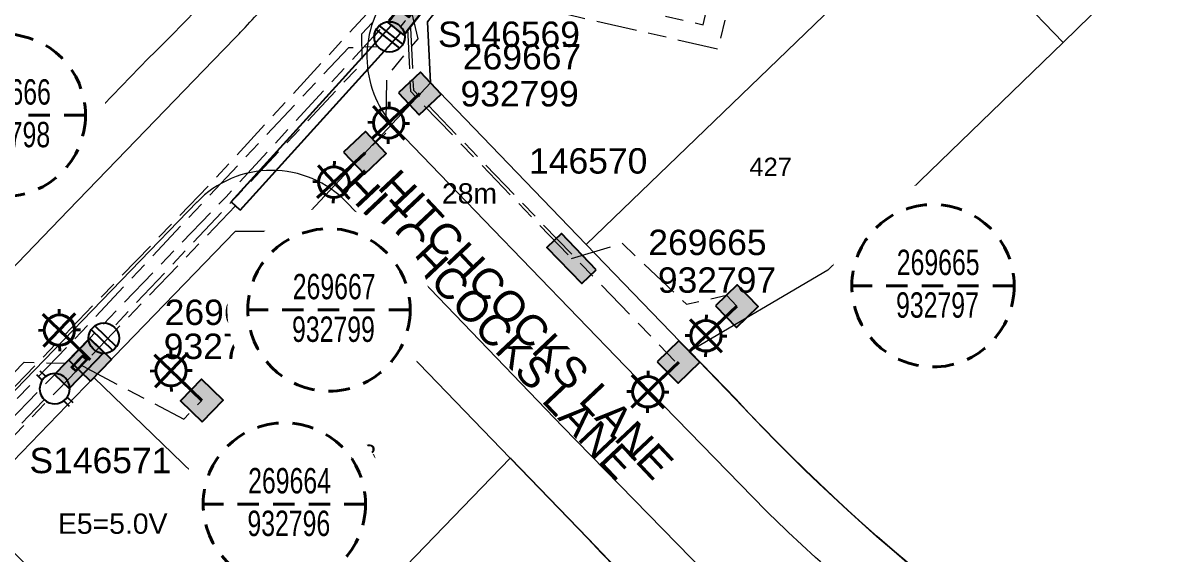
# Model space of a CAD drawing. Header units: metres. Extents: x 286940 to 288014, y 6148948 to 6150082.
# Drawn here: x 287399.8 to 287513.6, y 6149543.3 to 6149595.6 of the extents above; entities that cross this region are included whole.
import ezdxf
from ezdxf.enums import TextEntityAlignment as Align

# ---------------------------------------------------------------- set-up
doc = ezdxf.new("R2010")
doc.units = ezdxf.units.M
for name, pattern in [('Cable Exist UG', [8.2, 4, -1.2, 1.8, -1.2]), ('Dash', [5, 3, -2]), ('IE Trench LV', [6.5, 5, -1.5])]:
    doc.linetypes.add(name, pattern=pattern)
doc.layers.get('0').update_dxf_attribs({"color": 6})
for name, color, linetype in [('_User Dimensions', 7, 'Continuous'), ('_User Miscellaneous10', 7, 'Continuous'), ('_User Miscellaneous12', 7, 'Continuous'), ('_User Stage 5 HV', 7, 'Continuous'), ('_User Stage 5 Lots', 7, 'Continuous'), ('_User Stage 5 LV', 7, 'Continuous'), ('Equip_LV_EXT', 7, 'Continuous'), ('Equip_SP_SL_EXT', 7, 'Continuous'), ('Notes', 7, 'Continuous'), ('Notes_LV_MISC', 7, 'Continuous'), ('Notes_SL_MISC', 7, 'Continuous'), ('Panels_LV_SL_NEW', 2, 'Continuous'), ('SupportsUG_SP_LV_SL_EXT', 7, 'Continuous'), ('UG_Details_SP_MISC', 7, 'Continuous')]:
    doc.layers.add(name, color=color, linetype=linetype)
doc.layers.add('_User Kerbs', color=2, linetype='Continuous', lineweight=5)
doc.layers.add('Cadastre Roads_SP_NEW', color=251, linetype='Continuous', lineweight=5)
doc.styles.add('COLUMN_LABEL', font='arial.ttf')
doc.styles.add('iecARIAL', font='arial.ttf', dxfattribs={"height": 2})
doc.styles.add('POLE_LABEL', font='arial.ttf')
doc.styles.add('RoadName', font='arial.ttf', dxfattribs={"height": 2.5})
doc.styles.get("Standard").update_dxf_attribs({"font": 'arial.ttf'})
doc.linetypes.add('Cable New UG', pattern='A,7,-0.25,["x",Standard,S=2,R=0,X=0.2,Y=-0.8],-2.1', length=9.35)

# ---------------------------------------------------------------- blocks, each defined once
blk = doc.blocks.new('*U91')
for tag, height, flags, p in [('ASSET_NUM', 2.5, 8, (2, 4)), ('STREET_CODE', 0.2, 9, (1.5, 2)), ('OWNED_BY', 0.2, 9, (1.5, 1.8))]:
    blk.add_attdef(tag, text='', height=height, dxfattribs=dict(flags=flags)).set_placement(p, align=Align.MIDDLE_LEFT)
blk.add_wipeout([(-2.47, 0.99), (2.47, 0.99), (2.47, -0.99), (-2.47, -0.99)])
at = {"lineweight": -3}
blk.add_lwpolyline([(-2.47, 0.99), (2.47, 0.99), (2.47, -0.99), (-2.47, -0.99)], close=True, dxfattribs=at)
for tag, flags, p in [('OPERATED_BY', 9, (1.5, 1.6)), ('STATE', 9, (1.5, 1.2)), ('MAINTAINED_BY', 9, (1.5, 1.4)), ('SUPPORT_TYPE', 9, (1.5, 1)), ('SUBURB', 9, (1.5, 0.2)), ('STREETNAME', 9, (1.5, 0)), ('USAGE', 9, (1.5, 0.8)), ('LEGEND', 9, (1.5, 0.6)), ('PARENT', 9, (1.5, 0.4)), ('Z', 1, (1.5, -0.6)), ('LOCATION', 9, (1.5, -0.2)), ('NOTES', 9, (1.5, -0.4))]:
    blk.add_attdef(tag, text='', height=0.2, dxfattribs=dict(flags=flags)).set_placement(p, align=Align.MIDDLE_LEFT)
blk = doc.blocks.new('*U89')
for tag, p, flags in [('CONSTRUCTED_VOLTAGE', (0.89, -2.37), 9), ('OPERATED_BY', (0.87, -3.08), 9), ('ORIENTATION', (0.87, -3.62), 9), ('OWNED_BY', (0.88, -3.37), 9), ('ACTUAL_STATUS', (0.9, -2.61), 9), ('MAINTAINED_BY', (0.89, -2.84), 9), ('STATE', (0.86, -4.31), 9), ('SWITCH_TYPE', (0.86, -4.56), 9), ('USAGE', (0.88, -3.86), 9), ('NOTES', (0.88, -4.06), 1), ('Z', (0.87, -5.06), 9), ('LEGEND', (0.87, -4.82), 9)]:
    blk.add_attdef(tag, p, '', height=0.2, dxfattribs=dict(flags=flags))
blk.add_wipeout([(-1.06, 1.06), (-1.18, 0.92), (-1.29, 0.76), (-1.37, 0.59), (-1.43, 0.42), (-1.48, 0.23), (-1.49, 0.05), (-1.49, -0.14), (-1.46, -0.33), (-1.41, -0.51), (-1.33, -0.68), (-1.24, -0.84), (-1.12, -0.99), (-0.99, -1.12), (-0.84, -1.24), (-0.68, -1.33), (-0.51, -1.41), (-0.33, -1.46), (-0.14, -1.49), (0.05, -1.49), (0.23, -1.48), (0.42, -1.43), (0.59, -1.37), (0.76, -1.29), (0.92, -1.18), (1.06, -1.06), (1.18, -0.92), (1.29, -0.76), (1.37, -0.59), (1.43, -0.42), (1.48, -0.23), (1.49, -0.05), (1.49, 0.14), (1.46, 0.33), (1.41, 0.51), (1.33, 0.68), (1.24, 0.84), (1.12, 0.99), (0.99, 1.12), (0.84, 1.24), (0.68, 1.33), (0.51, 1.41), (0.33, 1.46), (0.14, 1.49), (-0.05, 1.49), (-0.23, 1.48), (-0.42, 1.43), (-0.59, 1.37), (-0.76, 1.29), (-0.92, 1.18)])
for p, q in [((-0.25, -1.48), (-0.25, 1.48)), ((0.25, -1.48), (0.25, 1.48))]:
    blk.add_line(p, q)
blk.add_circle((0, 0), 1.5)
at = {"flags": 9}
blk.add_attdef('TYPE', text='', height=0.2, dxfattribs=at).set_placement((0.88, -1.45), align=Align.MIDDLE_LEFT)
for tag, p in [('OPERATING_VOLTAGE', (0.89, -1.82)), ('NO_PHASES', (0.88, -2.1))]:
    blk.add_attdef(tag, p, '', height=0.2, dxfattribs=at)
blk = doc.blocks.new('PANEL_NEW')
at = {"layer": 'Panels_LV_SL_NEW'}
h = blk.add_hatch(color=256, dxfattribs=at)
h.paths.add_polyline_path([(-0.8, -0.32), (0.8, -0.32), (0.8, 0.32), (-0.8, 0.32)])
h.paths.add_polyline_path([(-0.72, 0.24), (0.72, 0.24), (0.72, -0.24), (-0.72, -0.24)], flags=16)
for points in [[(-0.8, -0.32), (0.8, -0.32), (0.8, 0.32), (-0.8, 0.32)], [(-0.72, -0.24), (0.72, -0.24), (0.72, 0.24), (-0.72, 0.24)]]:
    blk.add_lwpolyline(points, close=True)
blk.add_attdef('PARENT', (1.52, -2.43), '', height=2.5, rotation=90)
for tag, flags, p in [('CONNECTOR_TYPE', 9, (1.5, 0)), ('CONSTRUCTED_VOLTAGE', 9, (1.5, -0.2)), ('OPERATING_VOLTAGE', 9, (1.5, -0.6)), ('ORIENTATION', 9, (1.5, -0.8)), ('OWNED_BY', 9, (1.5, -1)), ('OPERATED_BY', 9, (1.5, -1.2)), ('NO_PHASES', 9, (1.5, -0.4)), ('STATE', 9, (1.5, -1.6)), ('Z', 1, (1.5, -2.2)), ('MAINTAINED_BY', 9, (1.5, -1.4)), ('USAGE', 9, (1.5, -1.8)), ('NOTES', 9, (1.5, -2))]:
    blk.add_attdef(tag, text='', height=0.2, dxfattribs=dict(flags=flags)).set_placement(p, align=Align.MIDDLE_LEFT)
blk = doc.blocks.new('*U39')
blk.add_blockref('*U91', (0, 2.01))
for tag, flags, p in [('OWNED_BY', 9, (1.5, -0.2)), ('OPERATED_BY', 9, (1.5, -0.4)), ('STATE', 9, (1.5, -0.8)), ('SUPPORT_TYPE', 9, (1.5, -1)), ('MAINTAINED_BY', 9, (1.5, -0.6)), ('USAGE', 9, (1.5, -1.2)), ('SUBURB', 9, (1.5, -1.8)), ('STREETNAME', 9, (1.5, -2)), ('LEGEND', 9, (1.5, -1.4)), ('PARENT', 9, (1.5, -1.6)), ('LOCATION', 9, (1.5, -2.2)), ('Z', 1, (1.5, -2.6)), ('NOTES', 9, (1.5, -2.4))]:
    blk.add_attdef(tag, text='', height=0.2, dxfattribs=dict(flags=flags)).set_placement(p, align=Align.MIDDLE_LEFT)
for name, p in [('*U89', (-3.47, 2.02)), ('*U89', (3.47, 2.01)), ('PANEL_NEW', (0, 2.01))]:
    blk.add_blockref(name, p)
for tag, height, flags, p in [('ASSET_NUM', 2.5, 8, (2, 4.78)), ('STREET_CODE', 0.2, 9, (1.5, 0))]:
    blk.add_attdef(tag, text='', height=height, dxfattribs=dict(flags=flags)).set_placement(p, align=Align.MIDDLE_LEFT)
blk = doc.blocks.new('*U90')
for tag, p, flags in [('ACTUAL_STATUS', (1.09, -2.43), 9), ('OPERATED_BY', (1.05, -2.9), 9), ('ORIENTATION', (1.06, -3.43), 9), ('OWNED_BY', (1.06, -3.19), 9), ('MAINTAINED_BY', (1.07, -2.66), 9), ('STATE', (1.05, -4.13), 9), ('SWITCH_TYPE', (1.05, -4.38), 9), ('LEGEND', (1.06, -4.64), 9), ('USAGE', (1.07, -3.68), 9), ('NOTES', (1.07, -3.88), 1), ('Z', (1.06, -4.88), 9)]:
    blk.add_attdef(tag, p, '', height=0.2, dxfattribs=dict(flags=flags))
blk.add_wipeout([(-1.17, 0.93), (-1.28, 0.78), (-1.36, 0.61), (-1.43, 0.44), (-1.47, 0.25), (-1.49, 0.07), (-1.49, -0.12), (-1.46, -0.31), (-1.41, -0.49), (-1.34, -0.66), (-1.25, -0.82), (-1.13, -0.97), (-1, -1.11), (-0.86, -1.22), (-0.7, -1.32), (-0.53, -1.4), (-0.35, -1.45), (-0.16, -1.49), (0.03, -1.49), (0.21, -1.48), (0.4, -1.44), (0.57, -1.38), (0.74, -1.3), (0.9, -1.19), (1.04, -1.07), (1.17, -0.93), (1.28, -0.78), (1.36, -0.61), (1.43, -0.44), (1.47, -0.25), (1.49, -0.07), (1.49, 0.12), (1.46, 0.31), (1.41, 0.49), (1.34, 0.66), (1.25, 0.82), (1.13, 0.97), (1, 1.11), (0.86, 1.22), (0.7, 1.32), (0.53, 1.4), (0.35, 1.45), (0.16, 1.49), (-0.03, 1.49), (-0.21, 1.48), (-0.4, 1.44), (-0.57, 1.38), (-0.74, 1.3), (-0.9, 1.19), (-1.04, 1.07)])
for p, q in [((-0.25, 1.47), (-0.25, 2.22)), ((0.25, 1.47), (0.25, 2.22)), ((-0.25, -1.47), (-0.25, -2.22)), ((0.25, -1.47), (0.25, -2.22))]:
    blk.add_line(p, q)
blk.add_lwpolyline([(1.49, 0, 1), (-1.49, 0, 1)], format="xyb", close=True)
at = {"flags": 9}
for tag, p in [('OPERATING_VOLTAGE', (1.08, -1.64)), ('NO_PHASES', (1.07, -1.92)), ('CONSTRUCTED_VOLTAGE', (1.07, -2.19))]:
    blk.add_attdef(tag, p, '', height=0.2, dxfattribs=at)
blk = doc.blocks.new('*U79')
blk.add_blockref('*U91', (0, 2.01))
for tag, flags, p in [('OWNED_BY', 9, (1.5, -0.2)), ('OPERATED_BY', 9, (1.5, -0.4)), ('STATE', 9, (1.5, -0.8)), ('SUPPORT_TYPE', 9, (1.5, -1)), ('MAINTAINED_BY', 9, (1.5, -0.6)), ('USAGE', 9, (1.5, -1.2)), ('SUBURB', 9, (1.5, -1.8)), ('STREETNAME', 9, (1.5, -2)), ('LEGEND', 9, (1.5, -1.4)), ('PARENT', 9, (1.5, -1.6)), ('LOCATION', 9, (1.5, -2.2)), ('Z', 1, (1.5, -2.6)), ('NOTES', 9, (1.5, -2.4))]:
    blk.add_attdef(tag, text='', height=0.2, dxfattribs=dict(flags=flags)).set_placement(p, align=Align.MIDDLE_LEFT)
for name, p in [('*U90', (-3.47, 2.02)), ('*U89', (3.47, 2.01)), ('PANEL_NEW', (0, 2.01))]:
    blk.add_blockref(name, p)
for tag, height, flags, p in [('ASSET_NUM', 2.5, 8, (2, 4.78)), ('STREET_CODE', 0.2, 9, (1.5, 0))]:
    blk.add_attdef(tag, text='', height=height, dxfattribs=dict(flags=flags)).set_placement(p, align=Align.MIDDLE_LEFT)
blk = doc.blocks.new('*U14')
blk.add_hatch(color=256).paths.add_polyline_path([(-2.475, 3), (-2.475, 1.02), (2.475, 1.02), (2.475, 3)])
blk.add_lwpolyline([(-2.475, 1.02), (2.475, 1.02), (2.475, 3), (-2.475, 3)], close=True)
at = {"style": 'iecARIAL', "flags": 8}
blk.add_attdef('ASSET_NUM', (1.5, 3.5), '', height=2.5, dxfattribs=at)
for tag, p, flags in [('OWNED_BY', (0, -0.2), 9), ('STATE', (0, -0.4), 9), ('SUPPORT_TYPE', (0, -0.6), 9), ('USAGE', (0, -0.8), 9), ('LEGEND', (0, -1), 9), ('LOCATION', (0, -1.2), 9), ('STREETNAME', (0, -1.8), 9), ('SUBURB', (0, -2), 1), ('NOTES', (0, -1.4), 9), ('PARENT', (0, -1.6), 9)]:
    blk.add_attdef(tag, p, '', height=0.2, dxfattribs=dict(flags=flags))
blk = doc.blocks.new('COLUMN_EXT')
blk.add_hatch(color=256).paths.add_polyline_path([(-1.49, 1.48), (-1.49, -1.49), (1.48, -1.49), (1.48, 1.48)])
blk.add_lwpolyline([(-1.49, -1.49), (1.48, -1.49), (1.48, 1.48), (-1.49, 1.48)], close=True)
for tag, height, style, flags, p in [('ASSET_NUM', 2.5, 'COLUMN_LABEL', 8, (2, 2)), ('STRUCTURE_PLANT_NUMBER', 0.2, 'POLE_LABEL', 9, (1.81, 0.03)), ('STREET_CODE', 0.2, 'COLUMN_LABEL', 9, (1.81, -0.2))]:
    blk.add_attdef(tag, text='', height=height, dxfattribs=dict(style=style, flags=flags)).set_placement(p, align=Align.MIDDLE_LEFT)
at = {"flags": 9}
for tag, p in [('COLUMN_TYPE', (1.81, -0.4)), ('OWNED_BY', (1.81, -0.6)), ('STATE', (1.81, -0.8)), ('USAGE', (1.81, -1)), ('LEGEND', (1.81, -1.2)), ('STREETNAME', (1.81, -1.6)), ('SUBURB', (1.81, -1.8)), ('LOCATION', (1.81, -1.4)), ('NOTES', (1.81, -2))]:
    blk.add_attdef(tag, text='', height=0.2, dxfattribs=at).set_placement(p, align=Align.MIDDLE_LEFT)
at = {"flags": 1}
blk.add_attdef('Z', (1.81, -2.35), '', height=0.2, dxfattribs=at)
blk = doc.blocks.new('SL_LANTERN_EXT')
at = {"lineweight": 40}
for p, q in [((0, 1.97), (0, 6.47)), ((-1.46, 5.68), (-1.06, 5.28)), ((1.46, 5.68), (1.06, 5.28)), ((-2.25, 4.22), (2.25, 4.22)), ((-1.46, 2.76), (-1.06, 3.16)), ((0, 0), (0, 2.72)), ((1.46, 2.76), (1.06, 3.16))]:
    blk.add_line(p, q, dxfattribs=at)
blk.add_circle((0, 4.22), 1.5, dxfattribs=at)
at = {"style": 'iecARIAL', "flags": 8}
blk.add_attdef('ASSET_NUM', (1.5, 1.5), '', height=2.5, dxfattribs=at)
for tag, p, height, flags in [('CONSTRUCTED_VOLTAGE', (0.98, -0.65), 0.2, 9), ('CONTROL_TYPE', (0.98, -0.85), 0.2, 9), ('LANTERN_PURPOSE', (0.98, -1.05), 0.2, 9), ('LANTERN_TYPE', (0.98, -1.25), 0.2, 9), ('LNUMBER', (2.18, -3.25), 2.5, 8), ('OPERATING_VOLTAGE', (0.98, -1.65), 0.2, 9), ('ORIENTATION', (0.98, -1.85), 0.2, 9), ('OWNED_BY', (0.98, -2.05), 0.2, 9), ('STATE', (0.98, -2.25), 0.2, 9), ('NO_PHASES', (0.98, -1.45), 0.2, 9), ('USAGE', (0.98, -2.45), 0.2, 9), ('CEXIST', (0.98, -2.65), 0.2, 9), ('CNEW', (0.98, -2.85), 0.2, 9), ('CNUMBER', (0.98, -3.05), 0.2, 9), ('CREMOVE', (0.98, -3.25), 0.2, 9), ('CREPLACE', (0.98, -3.45), 0.2, 9), ('LKINGHEIGHT', (0.98, -3.65), 0.2, 9), ('LBRACKET', (0.98, -3.85), 0.2, 9), ('LBRACKETVOCAB', (0.98, -4.05), 0.2, 9), ('LCATEGORY', (0.98, -4.25), 0.2, 9), ('LCHARGE1', (0.98, -4.45), 0.2, 9), ('LCHARGE1PERCENT', (0.98, -4.65), 0.2, 9), ('LCHARGE2', (0.98, -4.85), 0.2, 9), ('LCHARGE2PERCENT', (0.98, -5.05), 0.2, 9), ('LCHARGE3', (0.98, -5.25), 0.2, 9), ('LCHARGE3PERCENT', (0.98, -5.45), 0.2, 9), ('LEXIST', (0.98, -5.65), 0.2, 9), ('LLAMP', (0.98, -5.85), 0.2, 9), ('LLAMPVOCAB', (0.98, -6.05), 0.2, 9), ('LMAST', (0.98, -6.25), 0.2, 9), ('LMASTVOCAB', (0.98, -6.45), 0.2, 9), ('LNEW', (0.98, -6.65), 0.2, 9), ('LANTNUMBER', (0.98, -6.85), 0.2, 9), ('LOUTREACH', (0.98, -7.25), 0.2, 9), ('LOUTREACHVOCAB', (0.98, -7.45), 0.2, 9), ('LRATECODE', (0.98, -7.65), 0.2, 9), ('LREMOVE', (0.98, -7.85), 0.2, 9), ('LREPLACE', (0.98, -8.05), 0.2, 9), ('STREETNAME', (0.98, -9.25), 0.2, 9), ('LTYPE', (0.98, -8.25), 0.2, 9), ('LTYPEVOCAB', (0.98, -8.45), 0.2, 9), ('LEGEND', (0.98, -8.65), 0.2, 9), ('LOCATION', (0.98, -8.85), 0.2, 9), ('NOTES', (0.98, -9.05), 0.2, 9), ('SUBURB', (0.98, -9.45), 0.2, 1)]:
    blk.add_attdef(tag, p, '', height=height, dxfattribs=dict(flags=flags))
blk = doc.blocks.new('SLANTERN_NUM_EXT')
blk.add_wipeout([(-0.31, 10), (-0.94, 9.96), (-1.57, 9.88), (-2.18, 9.76), (-2.79, 9.61), (-3.39, 9.41), (-3.97, 9.18), (-4.54, 8.91), (-5.09, 8.61), (-5.62, 8.27), (-6.13, 7.91), (-6.62, 7.5), (-7.07, 7.07), (-7.5, 6.62), (-7.91, 6.13), (-8.27, 5.62), (-8.61, 5.09), (-8.91, 4.54), (-9.18, 3.97), (-9.41, 3.39), (-9.61, 2.79), (-9.76, 2.18), (-9.88, 1.57), (-9.96, 0.94), (-10, 0.31), (-10, -0.31), (-9.96, -0.94), (-9.88, -1.57), (-9.76, -2.18), (-9.61, -2.79), (-9.41, -3.39), (-9.18, -3.97), (-8.91, -4.54), (-8.61, -5.09), (-8.27, -5.62), (-7.91, -6.13), (-7.5, -6.62), (-7.07, -7.07), (-6.62, -7.5), (-6.13, -7.91), (-5.62, -8.27), (-5.09, -8.61), (-4.54, -8.91), (-3.97, -9.18), (-3.39, -9.41), (-2.79, -9.61), (-2.18, -9.76), (-1.57, -9.88), (-0.94, -9.96), (-0.31, -10), (0.31, -10), (0.94, -9.96), (1.57, -9.88), (2.18, -9.76), (2.79, -9.61), (3.39, -9.41), (3.97, -9.18), (4.54, -8.91), (5.09, -8.61), (5.62, -8.27), (6.13, -7.91), (6.62, -7.5), (7.07, -7.07), (7.5, -6.62), (7.91, -6.13), (8.27, -5.62), (8.61, -5.09), (8.91, -4.54), (9.18, -3.97), (9.41, -3.39), (9.61, -2.79), (9.76, -2.18), (9.88, -1.57), (9.96, -0.94), (10, -0.31), (10, 0.31), (9.96, 0.94), (9.88, 1.57), (9.76, 2.18), (9.61, 2.79), (9.41, 3.39), (9.18, 3.97), (8.91, 4.54), (8.61, 5.09), (8.27, 5.62), (7.91, 6.13), (7.5, 6.62), (7.07, 7.07), (6.62, 7.5), (6.13, 7.91), (5.62, 8.27), (5.09, 8.61), (4.54, 8.91), (3.97, 9.18), (3.39, 9.41), (2.79, 9.61), (2.18, 9.76), (1.57, 9.88), (0.94, 9.96), (0.31, 10)])
at = {"linetype": 'Dash', "lineweight": 40, "ltscale": 0.7}
blk.add_line((8, 0), (-8, 0), dxfattribs=at)
blk.add_circle((0, 0), 8, dxfattribs=at)
at = {"lineweight": 40, "width": 0.7}
for tag, p in [('SNUMBER', (0.51, 1.05)), ('CNUMBER', (0.44, -3.15))]:
    blk.add_attdef(tag, text='', height=2.5, dxfattribs=at).set_placement(p, align=Align.CENTER)
at = {"lineweight": 40, "flags": 1}
blk.add_attdef('Z', (0, 0), '', height=0.2, dxfattribs=at)

msp = doc.modelspace()

# ---------------------------------------------------------------- linework, layer by layer
at = {"layer": '_User Dimensions', "color": 7, "lineweight": 0}
for points in [[(287518.70935, 6149520.41688), (287518.70935, 6149520.41688, -0.077943153), (287469.94904, 6149558.58492), (287465.42936, 6149563.27341)], [(287447.7536, 6149552.78165), (287447.76393, 6149552.77096), (287455.40948, 6149544.84816, 0.071687287), (287504.33935, 6149505.60429)]]:
    msp.add_lwpolyline(points, format="xyb", dxfattribs=at)
at = {"layer": '_User Kerbs', "color": 251, "linetype": 'Continuous'}
for points in [[(287514.48931, 6149516.3566, -0.003847876), (287511.75201, 6149517.94246, -0.011916163), (287503.43516, 6149523.11769, -0.023835711), (287487.58783, 6149534.62662, -0.023835711), (287472.90787, 6149547.59167), (287459.04542, 6149561.81328), (287445.1641, 6149576.2115), (287436.48149, 6149585.21743)], [(287431.59868, 6149577.97776, 0.100700755), (287428.23869, 6149580.29103, 0.100700755), (287424.24192, 6149581.10746, 0.100700755), (287420.24388, 6149580.29723, 0.100700755), (287416.88031, 6149577.98917)], [(287508.31636, 6149510.05715, -0.001221347), (287507.41418, 6149510.58618, -0.011916163), (287498.75177, 6149515.97644, -0.023835711), (287482.246, 6149527.96356, -0.023835711), (287466.95609, 6149541.46729), (287452.89738, 6149555.88595), (287439.01606, 6149570.28418), (287431.59839, 6149577.97807)]]:
    msp.add_lwpolyline(points, format="xyb", dxfattribs=at)
at = {"layer": '_User Miscellaneous10'}
for p in [(287420.23198, 6149577.99935), (287421.12062, 6149577.19292)]:
    msp.add_line(p, (287420.6763, 6149577.59613), dxfattribs=at)
at = {"layer": '_User Miscellaneous12', "lineweight": 0}
msp.add_lwpolyline([(287393.51472, 6149622.9417), (287421.91244, 6149602.5358, -0.020236483), (287412.11446, 6149592.14685), (287406.77504, 6149586.62834), (287383.77275, 6149608.87424), (287385.98718, 6149611.16445), (287393.51472, 6149622.9417)], format="xyb", dxfattribs=at)
msp.add_lwpolyline([(287383.77275, 6149608.87424), (287406.77505, 6149586.62834), (287391.57536, 6149570.9116), (287385.99276, 6149570.94394), (287375.54244, 6149581.7952, 0.086366957), (287365.02806, 6149589.4922)], format="xyb", close=True, dxfattribs=at)
msp.add_lwpolyline([(287484.02322, 6149601.57186), (287496.25459, 6149598.76467), (287497.63783, 6149598.44759), (287502.21926, 6149593.69678), (287479.01886, 6149571.26606), (287465.40595, 6149563.251), (287455.22677, 6149573.80922)], dxfattribs=at)
at = {"layer": '_User Stage 5 Lots', "lineweight": 0}
msp.add_lwpolyline([(287502.21926, 6149593.69678), (287497.63783, 6149598.44759), (287496.25459, 6149598.76467), (287504.8427, 6149636.18902), (287514.63331, 6149633.88013, -0.114613418), (287522.75895, 6149629.89517, 0.187516183), (287531.71959, 6149626.99064, 0.187516183), (287540.28955, 6149630.90026), (287502.21926, 6149593.69678)], format="xyb", dxfattribs=at)
at = {"layer": 'Cadastre Roads_SP_NEW', "color": 2, "lineweight": 0}
msp.add_lwpolyline([(287504.31594, 6149505.58187), (287518.68594, 6149520.39446, -0.077943153), (287469.92563, 6149558.5625), (287465.40595, 6149563.251), (287455.22677, 6149573.80922), (287439.86821, 6149589.73969), (287426.19968, 6149575.071), (287447.74052, 6149552.74854), (287455.38607, 6149544.82575, 0.071687287), (287504.31594, 6149505.58187, 0.27291627)], format="xyb", dxfattribs=at)
at = {"layer": 'Notes_LV_MISC', "color": 7, "linetype": 'Cable Exist UG', "lineweight": 0, "flags": 128}
for points in [[(287313.24426, 6149463.85386), (287313.8463, 6149468.00963), (287315.4497, 6149469.18033), (287327.09803, 6149481.2246), (287336.86037, 6149491.31939), (287336.7683, 6149495.11985), (287340.81024, 6149499.27362), (287344.45371, 6149499.17103), (287352.48608, 6149507.47646), (287365.18009, 6149520.60238), (287367.96081, 6149523.47771), (287377.28663, 6149533.12084), (287377.28663, 6149535.99779), (287380.70236, 6149539.52973), (287383.54714, 6149539.59436), (287392.8483, 6149549.21199), (287405.2919, 6149562.07897), (287433.16128, 6149591.70531), (287433.10352, 6149594.56286), (287435.22847, 6149596.82176, 0.028244535), (287441.20304, 6149604.76304, 0.015085476), (287445.31194, 6149611.23113), (287452.45539, 6149609.59185), (287450.08881, 6149599.27867), (287466.75091, 6149595.45519), (287467.78101, 6149599.94419), (287467.781, 6149599.94419)], [(287380.36862, 6149536.37961), (287382.08919, 6149538.15872), (287382.20837, 6149541.12106), (287404.43414, 6149564.08608), (287431.82708, 6149593.20595), (287434.67575, 6149593.31525), (287436.72159, 6149595.49007, 0.02837262), (287442.86234, 6149603.64645, 0.012237695), (287446.27831, 6149608.95738), (287450.05875, 6149608.08985), (287447.69216, 6149597.77665), (287468.25293, 6149593.05854), (287470.61948, 6149603.37159), (287468.67015, 6149603.81892)], [(287291.48189, 6149605.51967), (287308.08392, 6149601.67955), (287319.86512, 6149598.94935), (287321.25621, 6149596.57398), (287326.77606, 6149595.2948), (287329.43267, 6149596.73215), (287340.44547, 6149594.18002), (287356.14374, 6149590.54208, -0.059128717), (287364.14086, 6149587.69976, -0.043098927), (287369.43627, 6149584.48394, -0.043107569), (287374.10185, 6149580.40786), (287395.73208, 6149557.94778), (287399.85022, 6149562.20604), (287405.2919, 6149562.07897)]]:
    msp.add_lwpolyline(points, format="xyb", dxfattribs=at)
for points in [[(287437.61907, 6149595.11768), (287437.90492, 6149588.89452), (287453.78695, 6149572.42109)], [(287453.7804, 6149572.41343), (287458.74388, 6149573.93596), (287465.11578, 6149567.91298), (287469.02891, 6149568.81084), (287470.0601, 6149567.74225)]]:
    msp.add_lwpolyline(points, dxfattribs=at)

# ---------------------------------------------------------------- block references
at = {"layer": 'Equip_LV_EXT'}
ref = msp.add_blockref('*U14', (287455.22677, 6149573.80922), dxfattribs=dict(at, rotation=133.98))
ref.add_attrib('ASSET_NUM', '146570', (287449.59422, 6149580.78779), dxfattribs={"layer": '0', "height": 2.5, "style": 'iecARIAL'})
at = {"layer": 'Equip_SP_SL_EXT', "linetype": 'IE Trench LV'}
ref = msp.add_blockref('SL_LANTERN_EXT', (287464.3295, 6149562.22803), dxfattribs=dict(at, rotation=133.9797858755217))
ref.add_attrib('ASSET_NUM', '269665', (287461.33828, 6149572.75939), dxfattribs={"layer": '0', "height": 2.5, "style": 'iecARIAL'})
at = {"layer": 'Notes_SL_MISC'}
ref = msp.add_blockref('COLUMN_EXT', (287433.43441, 6149582.83467), dxfattribs=dict(at, rotation=313.294311724347))
ref.add_attrib('ASSET_NUM', 'C9', dxfattribs={"layer": '0', "height": 2.5, "style": 'COLUMN_LABEL'}).set_placement((287426.42122, 6149570.93387), align=Align.MIDDLE_LEFT)
at = {"layer": 'Notes_SL_MISC', "linetype": 'IE Trench LV'}
ref = msp.add_blockref('SL_LANTERN_EXT', (287433.43441, 6149582.83467), dxfattribs=dict(at, rotation=133.2943117146602))
ref.add_attrib('ASSET_NUM', 'L9', (287426.45863, 6149573.36892), dxfattribs={"layer": '0', "height": 2.5, "style": 'iecARIAL'})
ref = msp.add_blockref('SL_LANTERN_EXT', (287470.0601, 6149567.74225), dxfattribs=dict(at, rotation=133.9797858755217))
ref.add_attrib('ASSET_NUM', 'L12', (287483.87282, 6149570.24534), dxfattribs={"layer": '0', "height": 2.5, "style": 'iecARIAL'})
at = {"layer": 'Notes_SL_MISC'}
ref = msp.add_blockref('COLUMN_EXT', (287470.0601, 6149567.74225), dxfattribs=dict(at, rotation=314.1122372439623))
ref.add_attrib('ASSET_NUM', 'C12', dxfattribs={"layer": '0', "height": 2.5, "style": 'COLUMN_LABEL'}).set_placement((287483.6438, 6149566.46511), align=Align.MIDDLE_LEFT)
at = {"layer": 'Notes_SL_MISC', "linetype": 'IE Trench LV'}
ref = msp.add_blockref('SL_LANTERN_EXT', (287417.35654, 6149558.43839), dxfattribs=dict(at, rotation=45.95799998280739))
ref.add_attrib('ASSET_NUM', 'L14', (287425.92964, 6149545.08691), dxfattribs={"layer": '0', "height": 2.5, "style": 'iecARIAL'})
at = {"layer": 'Notes_SL_MISC'}
ref = msp.add_blockref('COLUMN_EXT', (287417.35654, 6149558.43839), dxfattribs=dict(at, rotation=45.95812677816374))
ref.add_attrib('ASSET_NUM', 'C14', dxfattribs={"layer": '0', "height": 2.5, "style": 'COLUMN_LABEL'}).set_placement((287425.99123, 6149550.53593), align=Align.MIDDLE_LEFT)
at = {"layer": 'SupportsUG_SP_LV_SL_EXT'}
ref = msp.add_blockref('COLUMN_EXT', (287438.83414, 6149588.67171), dxfattribs=dict(at, rotation=313.294311724347))
ref.add_attrib('ASSET_NUM', '932799', dxfattribs={"layer": '0', "height": 2.5, "style": 'COLUMN_LABEL'}).set_placement((287442.8351, 6149588.65381), align=Align.MIDDLE_LEFT)
ref = msp.add_blockref('COLUMN_EXT', (287464.3295, 6149562.22803), dxfattribs=dict(at, rotation=314.1122372439623))
ref.add_attrib('ASSET_NUM', '932797', dxfattribs={"layer": '0', "height": 2.5, "style": 'COLUMN_LABEL'}).set_placement((287462.28043, 6149570.29899), align=Align.MIDDLE_LEFT)

# ---------------------------------------------------------------- texts
at = {"layer": '_User Miscellaneous12'}
for s, p in [('427', (287473.39308, 6149582.35377)), ('428', (287432.44798, 6149554.08193))]:
    msp.add_text(s, height=1.8, dxfattribs=at).set_placement(p, align=Align.TOP_CENTER)
at = {"layer": 'Cadastre Roads_SP_NEW', "color": 2, "lineweight": 0, "style": 'RoadName'}
msp.add_text('HITCHCOCKS LANE', height=3, rotation=313.2965884, dxfattribs=at).set_placement((287430.92389, 6149579.38853))
at = {"layer": 'Notes', "color": 2, "lineweight": 0, "style": 'RoadName'}
msp.add_text('HITCHCOCKS LANE', height=3, rotation=313.2965884, dxfattribs=at).set_placement((287434.55368, 6149579.38847))
at = {"layer": 'Notes_LV_MISC', "linetype": 'Cable New UG', "char_height": 2, "attachment_point": 1, "style": 'iecARIAL'}
for s, width, heights, insert in [('28m', 7.8737287, [0], (287441.00493, 6149579.83766)), ('E5=5.0V', 20.1117326, [9.50318], (287403.17886, 6149547.30519))]:
    msp.add_mtext_dynamic_manual_height_columns(s, width=width, gutter_width=10, heights=heights, dxfattribs=dict(at, insert=insert))

# ---------------------------------------------------------------- next in the draw order: block references
at = {"layer": '_User Stage 5 LV'}
for name, p, rotation in [('*U39', (287439.56883, 6149595.75976), 52.18175652295007), ('*U79', (287406.72972, 6149560.68876), 45.95815578596446)]:
    msp.add_blockref(name, p, dxfattribs=dict(at, rotation=rotation))

# ---------------------------------------------------------------- next in the draw order: linework, layer by layer
at = {"layer": '_User Kerbs', "color": 251, "linetype": 'Continuous', "elevation": 22.7919}
msp.add_lwpolyline([(287395.80788, 6149568.48433), (287404.22909, 6149577.19207), (287414.65681, 6149587.97458), (287418.50812, 6149591.95693), (287420.63212, 6149594.1532, 0.001618183), (287421.1601, 6149594.70269, 0.011506655), (287424.81013, 6149598.70668, 0.030747389), (287433.61871, 6149610.18146, 0.030747389), (287440.95351, 6149622.64993, 0.030747389), (287446.70379, 6149635.92381, 0.015832791), (287449.01787, 6149643.00963)], format="xyb", dxfattribs=at)
at = {"layer": '_User Kerbs', "color": 251, "linetype": 'Continuous'}
msp.add_lwpolyline([(287435.76406, 6149598.58893, 0.089425902), (287434.08278, 6149595.37145, 0.089425902), (287433.63102, 6149591.76939, 0.089425902), (287434.46568, 6149588.23636, 0.089425902), (287436.48163, 6149585.21729)], format="xyb", dxfattribs=at)
msp.add_lwpolyline([(287314.32596, 6149471.94547), (287316.51846, 6149474.21257), (287326.94618, 6149484.99509), (287337.3739, 6149495.7776), (287347.80162, 6149506.56012), (287358.22934, 6149517.34264), (287368.65706, 6149528.12515), (287379.08478, 6149538.90767), (287389.05368, 6149549.21575), (287389.5125, 6149549.69018), (287392.54557, 6149552.82646), (287399.94022, 6149560.4727), (287410.36794, 6149571.25522), (287416.88037, 6149577.98923)], dxfattribs=at)
at = {"layer": '_User Miscellaneous10'}
for p, q in [((287420.23198, 6149577.99935), (287436.04283, 6149595.42188)), ((287436.04283, 6149595.42188), (287436.48714, 6149595.01866)), ((287421.12062, 6149577.19292), (287436.93146, 6149594.61545)), ((287436.93146, 6149594.61545), (287436.48714, 6149595.01866))]:
    msp.add_line(p, q, dxfattribs=at)
at = {"layer": '_User Miscellaneous12', "lineweight": 0}
msp.add_lwpolyline([(287448.99971, 6149609.60906), (287478.57891, 6149602.82087), (287484.02322, 6149601.57186), (287455.22677, 6149573.80922), (287439.86821, 6149589.73969), (287439.59253, 6149595.74136, 0.032012362), (287448.99971, 6149609.60903, 0.368387089)], format="xyb", dxfattribs=at)
for points in [[(287447.74093, 6149552.74914), (287426.19989, 6149575.0713), (287420.64154, 6149575.0743), (287406.72972, 6149560.68876), (287431.89576, 6149536.36486)], [(287406.72972, 6149560.68876), (287431.89576, 6149536.36486), (287419.44518, 6149523.49028), (287394.28597, 6149547.82162)]]:
    msp.add_lwpolyline(points, close=True, dxfattribs=at)
at = {"layer": '_User Stage 5 HV', "linetype": 'Cable Exist UG', "lineweight": 0, "flags": 128}
for points in [[(287448.04588, 6149618.2217, -0.013774746), (287444.69086, 6149612.14556, -0.016024107), (287440.37338, 6149605.32132, -0.028286226), (287434.45766, 6149597.45892), (287418.28458, 6149579.86995), (287403.13404, 6149564.16311), (287390.6918, 6149551.29753), (287378.24805, 6149538.43039), (287365.80431, 6149525.56326), (287363.02358, 6149522.68792), (287350.32957, 6149509.562), (287337.63277, 6149496.43357), (287324.9415, 6149483.31012), (287312.54959, 6149470.49699), (287311.73389, 6149460.77026, 0.000009982), (287330.68671, 6149433.14651), (287333.27568, 6149429.3731, 0.03779774), (287365.65664, 6149389.41029), (287370.63275, 6149383.79011), (287370.63275, 6149383.79011)], [(287449.83493, 6149612.78596), (287447.66078, 6149613.2963, -0.004880066), (287446.4144, 6149611.13096, -0.016009173), (287442.03269, 6149604.20474, -0.028383068), (287435.95808, 6149596.13587), (287419.74064, 6149578.49865), (287404.57261, 6149562.77368), (287392.12947, 6149549.90717), (287379.68572, 6149537.04003), (287367.24198, 6149524.17289), (287364.46125, 6149521.29756), (287351.76724, 6149508.17164), (287339.07042, 6149495.04319), (287326.37919, 6149481.91978), (287314.48299, 6149469.61921), (287313.78649, 6149461.31372, 0.000009769), (287332.33584, 6149434.27804), (287334.92252, 6149430.50796, 0.03781824), (287367.13291, 6149390.75997), (287375.5767, 6149381.22329), (287382.98137, 6149389.95007)]]:
    msp.add_lwpolyline(points, format="xyb", dxfattribs=at)
at = {"layer": 'Cadastre Roads_SP_NEW', "color": 2, "lineweight": 0}
for points in [[(287357.31916, 6149535.48994), (287374.88338, 6149553.65177), (287374.8894, 6149559.40826), (287385.99276, 6149570.94394), (287391.57536, 6149570.9116), (287406.77504, 6149586.62834), (287412.11446, 6149592.14685, 0.020236483), (287421.91244, 6149602.5358, 0.027238872), (287428.47553, 6149610.97135, 0.02008011), (287434.2123, 6149619.98924, 0.034733916), (287440.41944, 6149632.6131, 0.027572216), (287445.01, 6149645.91036), (287462.52573, 6149641.72127)], [(287462.52561, 6149641.7212, -0.066796566), (287448.99971, 6149609.60906, -0.01599974), (287444.51809, 6149602.52462, -0.016005488), (287439.59253, 6149595.74136), (287439.86821, 6149589.73969), (287426.19989, 6149575.0713), (287420.64154, 6149575.0743), (287406.72972, 6149560.68876), (287394.28597, 6149547.82162), (287381.84223, 6149534.95449)]]:
    msp.add_lwpolyline(points, format="xyb", dxfattribs=at)
at = {"layer": 'Notes_LV_MISC', "color": 7, "linetype": 'Cable Exist UG', "lineweight": 0, "flags": 128}
for points in [[(287437.96001, 6149596.98663), (287438.62923, 6149594.06645), (287435.54351, 6149590.35764), (287435.48359, 6149584.79443), (287433.43441, 6149582.83467)], [(287405.45738, 6149561.9192), (287415.57165, 6149556.59276), (287417.35654, 6149558.43839)]]:
    msp.add_lwpolyline(points, dxfattribs=at)
at = {"layer": 'UG_Details_SP_MISC', "color": 7, "linetype": 'Cable Exist UG', "lineweight": 0, "flags": 128}
msp.add_lwpolyline([(287449.42777, 6149613.79901, -0.007402785), (287447.5347, 6149610.47147, -0.01599974), (287443.11123, 6149603.47896, -0.028369527), (287436.95064, 6149595.29633)], format="xyb", dxfattribs=at)
for points in [[(287437.91875, 6149595.13144), (287438.19941, 6149589.02129), (287463.95053, 6149562.31128)], [(287420.6763, 6149577.59613), (287405.51552, 6149561.87867)], [(287405.50768, 6149561.87055), (287393.06395, 6149549.00343), (287380.83988, 6149536.36344)]]:
    msp.add_lwpolyline(points, dxfattribs=at)

# ---------------------------------------------------------------- next in the draw order: block references
at = {"layer": 'Equip_LV_EXT'}
ref = msp.add_blockref('*U14', (287439.59253, 6149595.74136), dxfattribs=dict(at, rotation=52.182))
ref.add_attrib('ASSET_NUM', 'S146569', (287440.62229, 6149593.26502), dxfattribs={"layer": '0', "height": 2.5, "style": 'iecARIAL'})
ref = msp.add_blockref('*U14', (287406.72972, 6149560.68876), dxfattribs=dict(at, rotation=45.95800000000001))
ref.add_attrib('ASSET_NUM', 'S146571', (287400.37976, 6149551.2765), dxfattribs={"layer": '0', "height": 2.5, "style": 'iecARIAL'})
at = {"layer": 'Equip_SP_SL_EXT', "linetype": 'IE Trench LV'}
ref = msp.add_blockref('SL_LANTERN_EXT', (287438.83414, 6149588.67171), dxfattribs=dict(at, rotation=133.2943117146602))
ref.add_attrib('ASSET_NUM', '269667', (287443.07224, 6149591.04386), dxfattribs={"layer": '0', "height": 2.5, "style": 'iecARIAL'})
ref = msp.add_blockref('SL_LANTERN_EXT', (287406.35741, 6149562.43993), dxfattribs=dict(at, rotation=45.95799998280739))
ref.add_attrib('ASSET_NUM', '269664', (287413.69792, 6149565.87331), dxfattribs={"layer": '0', "height": 2.5, "style": 'iecARIAL'})
at = {"layer": 'SupportsUG_SP_LV_SL_EXT'}
ref = msp.add_blockref('COLUMN_EXT', (287406.35741, 6149562.43993), dxfattribs=dict(at, rotation=45.95812677816374))
ref.add_attrib('ASSET_NUM', '932796', dxfattribs={"layer": '0', "height": 2.5, "style": 'COLUMN_LABEL'}).set_placement((287413.60275, 6149563.77455), align=Align.MIDDLE_LEFT)

# ---------------------------------------------------------------- next in the draw order: block references
at = {"layer": 'Notes_SL_MISC'}
for p, values in [((287397.89527, 6149586.53237), {'SNUMBER': '269666', 'CNUMBER': '932798'}), ((287489.38201, 6149569.7419), {'SNUMBER': '269665', 'CNUMBER': '932797'}), ((287425.48593, 6149548.2351), {'SNUMBER': '269664', 'CNUMBER': '932796'})]:
    msp.add_blockref('SLANTERN_NUM_EXT', p, dxfattribs=at).add_auto_attribs(values)

# ---------------------------------------------------------------- next in the draw order: block references
msp.add_blockref('SLANTERN_NUM_EXT', (287429.88089, 6149567.36016), dxfattribs=at).add_auto_attribs({'SNUMBER': '269667', 'CNUMBER': '932799'})

doc.saveas('drawing.dxf')
